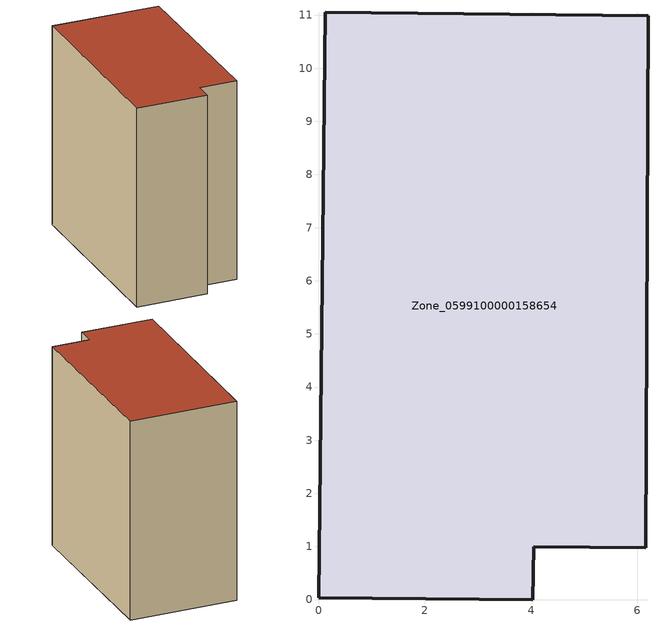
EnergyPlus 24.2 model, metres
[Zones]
Zone_0599100000158654
 floor ground (C_G): 0,0.03 0.13,11.05 6.2,10.99 6.16,0.98 4.05,0.99 4.03,0 z0
 wall outside (C_F): 0.13,11.05 0,0.03 4.03,0 4.05,0.99 6.16,0.98 6.2,10.99 0.13,11.05 z0:11.47
 roof outside (C_R): 6.2,10.99 0.13,11.05 0,0.03 4.03,0 4.05,0.99 6.16,0.98 z11.47
[BUILDING]
Pand.0599100000158654: North Axis=0; Terrain=City; Loads Convergence Tolerance Value=0.04; Temperature Convergence Tolerance Value=0.4; Solar Distribution=FullExterior; Maximum Number of Warmup Days=25; Minimum Number of Warmup Days=1
[Site:Location]
Rotterdam.The.Hague.AP_ZH_NLD Design_Conditions: Latitude=51.96; Longitude=4.45; Time Zone=1; Elevation=-4.5
[SITE:GROUNDTEMPERATURE:BUILDINGSURFACE]
18, 18, 18, 18, 18, 18, 18, 18, 18, 18, 18, 18
[MATERIAL] Thermal Absorptance=0.9; Solar Absorptance=0.7; Visible Absorptance=0.7
Name | Roughness | Thickness | Conductivity | Density | Specific Heat
G.TI.1946 | MediumSmooth | 0.15 | 1 | 540 | 1210
F.TI.1946 | Rough | 0.3 | 0.857143 | 1920 | 840
R.TI.1946 | MediumRough | 0.2 | 0.1 | 1500 | 1000
[CONSTRUCTION]
C_G: G.TI.1946
C_F: F.TI.1946
C_R: R.TI.1946
[ZONE]
Zone_0599100000158654: Type=1; Multiplier=1; Ceiling Height=Autocalculate; Volume=Autocalculate; Floor Area=autocalculate; Part of Total Floor Area=Yes
[ZONEINFILTRATION:DESIGNFLOWRATE]
Infil_Zone_0599100000158654: Zone or ZoneList or Space or SpaceList=Zone_0599100000158654; Schedule=AlwaysOn; Design Flow Rate Calculation Method=Flow/Area; Flow Rate per Floor Area=0.003; Constant Term Coefficient=1; Temperature Term Coefficient=0; Velocity Term Coefficient=0; Velocity Squared Term Coefficient=0
[HVACTEMPLATE:ZONE:IDEALLOADSAIRSYSTEM]
Zone_0599100000158654: Maximum Heating Supply Air Temperature=50; Minimum Cooling Supply Air Temperature=13; Maximum Heating Supply Air Humidity Ratio=0.0156; Minimum Cooling Supply Air Humidity Ratio=0.0077; Heating Limit=NoLimit; Cooling Limit=NoLimit; Dehumidification Control Type=ConstantSensibleHeatRatio; Cooling Sensible Heat Ratio=0.7; Dehumidification Setpoint=60; Humidification Control Type=None; Humidification Setpoint=30; Outdoor Air Method=None; Outdoor Air Flow Rate per Person=0.00944; Outdoor Air Flow Rate per Zone Floor Area=0; Outdoor Air Flow Rate per Zone=0; Demand Controlled Ventilation Type=None; Outdoor Air Economizer Type=NoEconomizer; Heat Recovery Type=None; Sensible Heat Recovery Effectiveness=0.7; Latent Heat Recovery Effectiveness=0.65
[ZONECONTROL:THERMOSTAT]
ThermostatControl_Zone_0599100000158654: Zone or ZoneList=Zone_0599100000158654; Control Type Schedule=DualSetpointControlType; Control 1=Thermostat_Zone_0599100000158654; Temperature Difference Between Cutout And Setpoint=0
[THERMOSTATSETPOINT:DUALSETPOINT]
Thermostat_Zone_0599100000158654: Heating Setpoint Temperature Schedule=HeatingSetpoint_Zone_0599100000158654; Cooling Setpoint Temperature Schedule=CoolingSetpoint_Zone_0599100000158654
[SCHEDULE:COMPACT]
HeatingSetpoint_Zone_0599100000158654: Through: 12/31, For: AllDays, Until: 24:00, 21
CoolingSetpoint_Zone_0599100000158654: Through: 12/31, For: AllDays, Until: 24:00, 24
DualSetpointControlType: Through: 12/31, For: AllDays, Until: 24:00, 4
AlwaysOn: Through: 12/31, For: AllDays, Until: 24:00, 1
